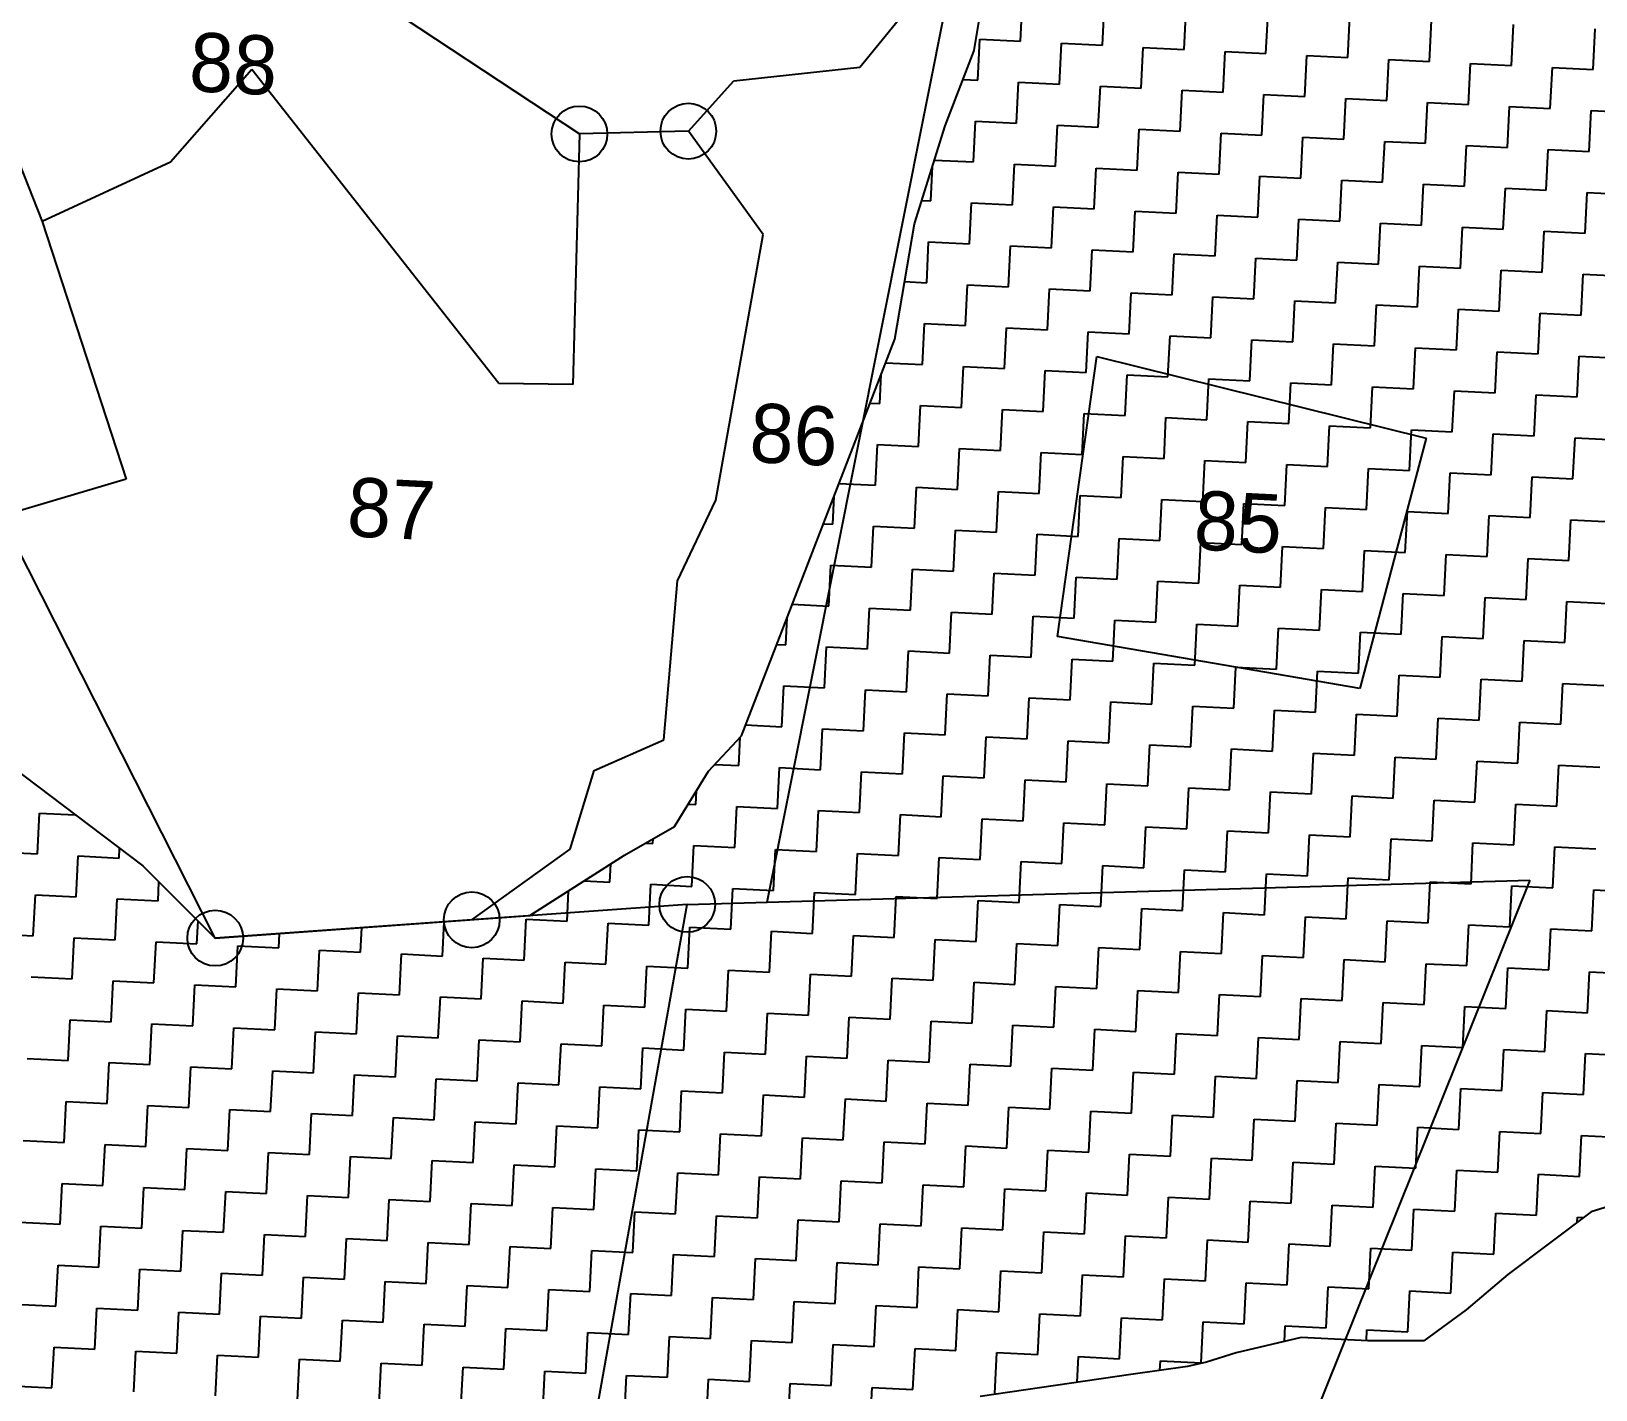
# Model space of a CAD drawing. Header units: metres. Extents: x 279097 to 281627, y 2076079 to 2079019.
# Drawn here: x 281066.6 to 281317.4, y 2078220.9 to 2078438.7 of the extents above; entities that cross this region are included whole.
import ezdxf
from ezdxf.enums import TextEntityAlignment as Align

# ---------------------------------------------------------------- set-up
doc = ezdxf.new("R2010")
doc.units = ezdxf.units.M
for name, color, linetype in [('POLY_HATCH', 12, 'Continuous'), ('POLY_PARCEL', 6, 'Continuous'), ('TEXT_PARCEL', 7, 'Continuous')]:
    doc.layers.add(name, color=color, linetype=linetype)
doc.styles.add('TEXT_MAP', font='')
doc.styles.get('TEXT_MAP').set_extended_font_data('Kruti Dev 050')

msp = doc.modelspace()

# ---------------------------------------------------------------- linework, layer by layer
for centre in [(281154.51, 2078422.2), (281171.97, 2078422.65), (281171.79, 2078298.72), (281137.25, 2078296.25), (281096.12, 2078293.32)]:
    msp.add_circle(centre, 4.47)
at = {"layer": 'POLY_HATCH'}
for p, q in [((281217.82, 2078435.57), (281222.44, 2078463.78)), ((281213.12, 2078423.5), (281217.82, 2078435.57)), ((281208.25, 2078407.8), (281213.12, 2078423.5)), ((281205.05, 2078389.29), (281208.25, 2078407.8)), ((281180.47, 2078325.72), (281205.05, 2078389.29)), ((281175.18, 2078320.06), (281180.47, 2078325.72)), ((281061.22, 2078322.46), (281084.51, 2078304.91)), ((281169.73, 2078311.22), (281175.18, 2078320.06)), ((281161.76, 2078306.61), (281169.73, 2078311.22)), ((281084.51, 2078304.91), (281096.12, 2078293.32)), ((281146.58, 2078296.92), (281161.76, 2078306.61)), ((281096.12, 2078293.32), (281146.58, 2078296.92)), ((281326.27, 2078252.4), (281316.7, 2078249.44)), ((281316.7, 2078249.44), (281303.35, 2078239.4)), ((281303.35, 2078239.4), (281296.65, 2078233.74)), ((281296.65, 2078233.74), (281289.9, 2078228.77)), ((281270.22, 2078229.31), (281259.81, 2078226.83)), ((281280.9, 2078228.78), (281270.22, 2078229.31)), ((281289.9, 2078228.77), (281280.9, 2078228.78)), ((281251.99, 2078224.65), (281242.93, 2078223.38)), ((281255.03, 2078225.35), (281251.99, 2078224.65)), ((281259.81, 2078226.83), (281255.03, 2078225.35)), ((281242.93, 2078223.38), (281218.77, 2078219.87))]:
    msp.add_line(p, q, dxfattribs=at)
at = {"layer": 'POLY_HATCH', "linetype": 'Continuous'}
for p, q in [((281225.24, 2078437.06), (281225.56, 2078443.61)), ((281238.35, 2078436.41), (281238.68, 2078442.96)), ((281251.47, 2078435.76), (281251.79, 2078442.32)), ((281264.58, 2078435.11), (281264.91, 2078441.67)), ((281277.7, 2078434.46), (281278.02, 2078441.02)), ((281290.81, 2078433.81), (281291.14, 2078440.37)), ((281303.93, 2078433.17), (281304.25, 2078439.72)), ((281317.05, 2078432.52), (281317.37, 2078439.07)), ((281218.36, 2078430.82), (281218.68, 2078437.38)), ((281218.68, 2078437.38), (281225.24, 2078437.06)), ((281231.47, 2078430.17), (281231.8, 2078436.73)), ((281231.8, 2078436.73), (281238.35, 2078436.41)), ((281244.59, 2078429.53), (281244.91, 2078436.08)), ((281244.91, 2078436.08), (281251.47, 2078435.76)), ((281257.7, 2078428.88), (281258.03, 2078435.43)), ((281258.03, 2078435.43), (281264.58, 2078435.11)), ((281270.82, 2078428.23), (281271.14, 2078434.79)), ((281271.14, 2078434.79), (281277.7, 2078434.46)), ((281283.93, 2078427.58), (281284.26, 2078434.14)), ((281284.26, 2078434.14), (281290.81, 2078433.81)), ((281297.05, 2078426.93), (281297.37, 2078433.49)), ((281297.37, 2078433.49), (281303.93, 2078433.17)), ((281310.16, 2078426.28), (281310.49, 2078432.84)), ((281310.49, 2078432.84), (281317.05, 2078432.52)), ((281216.02, 2078430.94), (281218.36, 2078430.82)), ((281224.59, 2078423.94), (281224.91, 2078430.5)), ((281224.91, 2078430.5), (281231.47, 2078430.17)), ((281237.7, 2078423.29), (281238.03, 2078429.85)), ((281238.03, 2078429.85), (281244.59, 2078429.53)), ((281250.82, 2078422.64), (281251.14, 2078429.2)), ((281251.14, 2078429.2), (281257.7, 2078428.88)), ((281263.94, 2078421.99), (281264.26, 2078428.55)), ((281264.26, 2078428.55), (281270.82, 2078428.23)), ((281277.05, 2078421.35), (281277.38, 2078427.9)), ((281277.38, 2078427.9), (281283.93, 2078427.58)), ((281290.17, 2078420.7), (281290.49, 2078427.26)), ((281290.49, 2078427.26), (281297.05, 2078426.93)), ((281303.28, 2078420.05), (281303.61, 2078426.61)), ((281303.61, 2078426.61), (281310.16, 2078426.28)), ((281316.4, 2078419.4), (281316.72, 2078425.96)), ((281316.72, 2078425.96), (281323.28, 2078425.64)), ((281217.71, 2078417.71), (281218.03, 2078424.26)), ((281218.03, 2078424.26), (281224.59, 2078423.94)), ((281230.82, 2078417.06), (281231.15, 2078423.62)), ((281231.15, 2078423.62), (281237.7, 2078423.29)), ((281243.94, 2078416.41), (281244.26, 2078422.97)), ((281244.26, 2078422.97), (281250.82, 2078422.64)), ((281257.05, 2078415.76), (281257.38, 2078422.32)), ((281257.38, 2078422.32), (281263.94, 2078421.99)), ((281270.17, 2078415.11), (281270.49, 2078421.67)), ((281270.49, 2078421.67), (281277.05, 2078421.35)), ((281283.28, 2078414.46), (281283.61, 2078421.02)), ((281283.61, 2078421.02), (281290.17, 2078420.7)), ((281296.4, 2078413.82), (281296.72, 2078420.37)), ((281296.72, 2078420.37), (281303.28, 2078420.05)), ((281211.42, 2078418.02), (281217.71, 2078417.71)), ((281309.52, 2078413.17), (281309.84, 2078419.73)), ((281309.84, 2078419.73), (281316.4, 2078419.4)), ((281210.83, 2078411.47), (281211.1, 2078416.98)), ((281223.94, 2078410.82), (281224.26, 2078417.38)), ((281224.26, 2078417.38), (281230.82, 2078417.06)), ((281237.06, 2078410.18), (281237.38, 2078416.73)), ((281237.38, 2078416.73), (281243.94, 2078416.41)), ((281250.17, 2078409.53), (281250.5, 2078416.09)), ((281250.5, 2078416.09), (281257.05, 2078415.76)), ((281263.29, 2078408.88), (281263.61, 2078415.44)), ((281263.61, 2078415.44), (281270.17, 2078415.11)), ((281276.4, 2078408.23), (281276.73, 2078414.79)), ((281276.73, 2078414.79), (281283.28, 2078414.46)), ((281289.52, 2078407.58), (281289.84, 2078414.14)), ((281289.84, 2078414.14), (281296.4, 2078413.82)), ((281302.63, 2078406.93), (281302.96, 2078413.49)), ((281302.96, 2078413.49), (281309.52, 2078413.17)), ((281315.75, 2078406.29), (281316.07, 2078412.84)), ((281316.07, 2078412.84), (281322.63, 2078412.52)), ((281209.41, 2078411.54), (281210.83, 2078411.47)), ((281217.06, 2078404.59), (281217.38, 2078411.15)), ((281217.38, 2078411.15), (281223.94, 2078410.82)), ((281230.17, 2078403.94), (281230.5, 2078410.5)), ((281230.5, 2078410.5), (281237.06, 2078410.18)), ((281243.29, 2078403.29), (281243.61, 2078409.85)), ((281243.61, 2078409.85), (281250.17, 2078409.53)), ((281256.41, 2078402.65), (281256.73, 2078409.2)), ((281256.73, 2078409.2), (281263.29, 2078408.88)), ((281269.52, 2078402), (281269.84, 2078408.56)), ((281269.84, 2078408.56), (281276.4, 2078408.23)), ((281282.64, 2078401.35), (281282.96, 2078407.91)), ((281282.96, 2078407.91), (281289.52, 2078407.58)), ((281295.75, 2078400.7), (281296.08, 2078407.26)), ((281296.08, 2078407.26), (281302.63, 2078406.93)), ((281308.87, 2078400.05), (281309.19, 2078406.61)), ((281309.19, 2078406.61), (281315.75, 2078406.29)), ((281210.18, 2078398.36), (281210.5, 2078404.92)), ((281210.5, 2078404.92), (281217.06, 2078404.59)), ((281223.29, 2078397.71), (281223.62, 2078404.27)), ((281223.62, 2078404.27), (281230.17, 2078403.94)), ((281236.41, 2078397.06), (281236.73, 2078403.62)), ((281236.73, 2078403.62), (281243.29, 2078403.29)), ((281249.52, 2078396.41), (281249.85, 2078402.97)), ((281249.85, 2078402.97), (281256.41, 2078402.65)), ((281262.64, 2078395.76), (281262.96, 2078402.32)), ((281262.96, 2078402.32), (281269.52, 2078402)), ((281275.75, 2078395.12), (281276.08, 2078401.67)), ((281276.08, 2078401.67), (281282.64, 2078401.35)), ((281288.87, 2078394.47), (281289.19, 2078401.03)), ((281289.19, 2078401.03), (281295.75, 2078400.7)), ((281301.99, 2078393.82), (281302.31, 2078400.38)), ((281302.31, 2078400.38), (281308.87, 2078400.05)), ((281206.65, 2078398.53), (281210.18, 2078398.36)), ((281216.41, 2078391.48), (281216.73, 2078398.03)), ((281216.73, 2078398.03), (281223.29, 2078397.71)), ((281315.1, 2078393.17), (281315.42, 2078399.73)), ((281315.42, 2078399.73), (281321.98, 2078399.4)), ((281229.53, 2078390.83), (281229.85, 2078397.38)), ((281229.85, 2078397.38), (281236.41, 2078397.06)), ((281242.64, 2078390.18), (281242.97, 2078396.74)), ((281242.97, 2078396.74), (281249.52, 2078396.41)), ((281255.76, 2078389.53), (281256.08, 2078396.09)), ((281256.08, 2078396.09), (281262.64, 2078395.76)), ((281268.87, 2078388.88), (281269.2, 2078395.44)), ((281269.2, 2078395.44), (281275.75, 2078395.12)), ((281281.99, 2078388.23), (281282.31, 2078394.79)), ((281282.31, 2078394.79), (281288.87, 2078394.47)), ((281295.1, 2078387.59), (281295.43, 2078394.14)), ((281295.43, 2078394.14), (281301.99, 2078393.82)), ((281308.22, 2078386.94), (281308.54, 2078393.49)), ((281308.54, 2078393.49), (281315.1, 2078393.17)), ((281209.53, 2078385.24), (281209.85, 2078391.8)), ((281209.85, 2078391.8), (281216.41, 2078391.48)), ((281222.64, 2078384.59), (281222.97, 2078391.15)), ((281222.97, 2078391.15), (281229.53, 2078390.83)), ((281235.76, 2078383.95), (281236.08, 2078390.5)), ((281236.08, 2078390.5), (281242.64, 2078390.18)), ((281248.87, 2078383.3), (281249.2, 2078389.85)), ((281249.2, 2078389.85), (281255.76, 2078389.53)), ((281261.99, 2078382.65), (281262.31, 2078389.21)), ((281262.31, 2078389.21), (281268.87, 2078388.88)), ((281275.11, 2078382), (281275.43, 2078388.56)), ((281275.43, 2078388.56), (281281.99, 2078388.23)), ((281288.22, 2078381.35), (281288.55, 2078387.91)), ((281288.55, 2078387.91), (281295.1, 2078387.59)), ((281203.6, 2078385.54), (281209.53, 2078385.24)), ((281301.34, 2078380.7), (281301.66, 2078387.26)), ((281301.66, 2078387.26), (281308.22, 2078386.94)), ((281314.45, 2078380.06), (281314.78, 2078386.61)), ((281314.78, 2078386.61), (281321.33, 2078386.29)), ((281202.65, 2078379.01), (281202.88, 2078383.66)), ((281215.76, 2078378.36), (281216.09, 2078384.92)), ((281216.09, 2078384.92), (281222.64, 2078384.59)), ((281228.88, 2078377.71), (281229.2, 2078384.27)), ((281229.2, 2078384.27), (281235.76, 2078383.95)), ((281241.99, 2078377.06), (281242.32, 2078383.62)), ((281242.32, 2078383.62), (281248.87, 2078383.3)), ((281255.11, 2078376.41), (281255.43, 2078382.97)), ((281255.43, 2078382.97), (281261.99, 2078382.65)), ((281268.22, 2078375.77), (281268.55, 2078382.32)), ((281268.55, 2078382.32), (281275.11, 2078382)), ((281281.34, 2078375.12), (281281.66, 2078381.68)), ((281281.66, 2078381.68), (281288.22, 2078381.35)), ((281294.45, 2078374.47), (281294.78, 2078381.03)), ((281294.78, 2078381.03), (281301.34, 2078380.7)), ((281307.57, 2078373.82), (281307.89, 2078380.38)), ((281307.89, 2078380.38), (281314.45, 2078380.06)), ((281201.11, 2078379.08), (281202.65, 2078379.01)), ((281208.88, 2078372.13), (281209.2, 2078378.68)), ((281209.2, 2078378.68), (281215.76, 2078378.36)), ((281222, 2078371.48), (281222.32, 2078378.04)), ((281222.32, 2078378.04), (281228.88, 2078377.71)), ((281235.11, 2078370.83), (281235.44, 2078377.39)), ((281235.44, 2078377.39), (281241.99, 2078377.06)), ((281248.23, 2078370.18), (281248.55, 2078376.74)), ((281248.55, 2078376.74), (281255.11, 2078376.41)), ((281261.34, 2078369.53), (281261.67, 2078376.09)), ((281261.67, 2078376.09), (281268.22, 2078375.77)), ((281274.46, 2078368.88), (281274.78, 2078375.44)), ((281274.78, 2078375.44), (281281.34, 2078375.12)), ((281202, 2078365.89), (281202.32, 2078372.45)), ((281202.32, 2078372.45), (281208.88, 2078372.13)), ((281287.57, 2078368.24), (281287.9, 2078374.79)), ((281287.9, 2078374.79), (281294.45, 2078374.47)), ((281300.69, 2078367.59), (281301.01, 2078374.15)), ((281301.01, 2078374.15), (281307.57, 2078373.82)), ((281313.8, 2078366.94), (281314.13, 2078373.5)), ((281314.13, 2078373.5), (281320.69, 2078373.17)), ((281215.11, 2078365.24), (281215.44, 2078371.8)), ((281215.44, 2078371.8), (281222, 2078371.48)), ((281228.23, 2078364.6), (281228.55, 2078371.15)), ((281228.55, 2078371.15), (281235.11, 2078370.83)), ((281241.34, 2078363.95), (281241.67, 2078370.51)), ((281241.67, 2078370.51), (281248.23, 2078370.18)), ((281254.46, 2078363.3), (281254.78, 2078369.86)), ((281254.78, 2078369.86), (281261.34, 2078369.53)), ((281267.58, 2078362.65), (281267.9, 2078369.21)), ((281267.9, 2078369.21), (281274.46, 2078368.88)), ((281280.69, 2078362), (281281.02, 2078368.56)), ((281281.02, 2078368.56), (281287.57, 2078368.24)), ((281293.81, 2078361.35), (281294.13, 2078367.91)), ((281294.13, 2078367.91), (281300.69, 2078367.59)), ((281196.12, 2078366.18), (281202, 2078365.89)), ((281208.23, 2078359.01), (281208.56, 2078365.57)), ((281208.56, 2078365.57), (281215.11, 2078365.24)), ((281306.92, 2078360.71), (281307.25, 2078367.26)), ((281307.25, 2078367.26), (281313.8, 2078366.94)), ((281195.12, 2078359.66), (281195.34, 2078364.16)), ((281221.35, 2078358.36), (281221.67, 2078364.92)), ((281221.67, 2078364.92), (281228.23, 2078364.6)), ((281234.46, 2078357.71), (281234.79, 2078364.27)), ((281234.79, 2078364.27), (281241.34, 2078363.95)), ((281247.58, 2078357.07), (281247.9, 2078363.62)), ((281247.9, 2078363.62), (281254.46, 2078363.3)), ((281260.69, 2078356.42), (281261.02, 2078362.98)), ((281261.02, 2078362.98), (281267.58, 2078362.65)), ((281273.81, 2078355.77), (281274.13, 2078362.33)), ((281274.13, 2078362.33), (281280.69, 2078362)), ((281286.92, 2078355.12), (281287.25, 2078361.68)), ((281287.25, 2078361.68), (281293.81, 2078361.35)), ((281300.04, 2078354.47), (281300.36, 2078361.03)), ((281300.36, 2078361.03), (281306.92, 2078360.71)), ((281313.16, 2078353.82), (281313.48, 2078360.38)), ((281313.48, 2078360.38), (281320.04, 2078360.06)), ((281193.63, 2078359.73), (281195.12, 2078359.66)), ((281201.35, 2078352.78), (281201.67, 2078359.34)), ((281201.67, 2078359.34), (281208.23, 2078359.01)), ((281214.47, 2078352.13), (281214.79, 2078358.69)), ((281214.79, 2078358.69), (281221.35, 2078358.36)), ((281227.58, 2078351.48), (281227.9, 2078358.04)), ((281227.9, 2078358.04), (281234.46, 2078357.71)), ((281240.7, 2078350.83), (281241.02, 2078357.39)), ((281241.02, 2078357.39), (281247.58, 2078357.07)), ((281253.81, 2078350.18), (281254.14, 2078356.74)), ((281254.14, 2078356.74), (281260.69, 2078356.42)), ((281266.93, 2078349.54), (281267.25, 2078356.09)), ((281267.25, 2078356.09), (281273.81, 2078355.77)), ((281280.04, 2078348.89), (281280.37, 2078355.45)), ((281280.37, 2078355.45), (281286.92, 2078355.12)), ((281194.47, 2078346.54), (281194.79, 2078353.1)), ((281194.79, 2078353.1), (281201.35, 2078352.78)), ((281207.58, 2078345.9), (281207.91, 2078352.45)), ((281207.91, 2078352.45), (281214.47, 2078352.13)), ((281293.16, 2078348.24), (281293.48, 2078354.8)), ((281293.48, 2078354.8), (281300.04, 2078354.47)), ((281306.27, 2078347.59), (281306.6, 2078354.15)), ((281306.6, 2078354.15), (281313.16, 2078353.82)), ((281220.7, 2078345.25), (281221.02, 2078351.8)), ((281221.02, 2078351.8), (281227.58, 2078351.48)), ((281233.81, 2078344.6), (281234.14, 2078351.16)), ((281234.14, 2078351.16), (281240.7, 2078350.83)), ((281246.93, 2078343.95), (281247.25, 2078350.51)), ((281247.25, 2078350.51), (281253.81, 2078350.18)), ((281260.05, 2078343.3), (281260.37, 2078349.86)), ((281260.37, 2078349.86), (281266.93, 2078349.54)), ((281273.16, 2078342.65), (281273.48, 2078349.21)), ((281273.48, 2078349.21), (281280.04, 2078348.89)), ((281286.28, 2078342.01), (281286.6, 2078348.56)), ((281286.6, 2078348.56), (281293.16, 2078348.24)), ((281299.39, 2078341.36), (281299.72, 2078347.91)), ((281299.72, 2078347.91), (281306.27, 2078347.59)), ((281188.64, 2078346.83), (281194.47, 2078346.54)), ((281200.7, 2078339.66), (281201.03, 2078346.22)), ((281201.03, 2078346.22), (281207.58, 2078345.9)), ((281213.82, 2078339.01), (281214.14, 2078345.57)), ((281214.14, 2078345.57), (281220.7, 2078345.25)), ((281226.93, 2078338.37), (281227.26, 2078344.92)), ((281227.26, 2078344.92), (281233.81, 2078344.6)), ((281312.51, 2078340.71), (281312.83, 2078347.27)), ((281312.83, 2078347.27), (281319.39, 2078346.94)), ((281187.59, 2078340.31), (281187.8, 2078344.67)), ((281240.05, 2078337.72), (281240.37, 2078344.27)), ((281240.37, 2078344.27), (281246.93, 2078343.95)), ((281253.16, 2078337.07), (281253.49, 2078343.63)), ((281253.49, 2078343.63), (281260.05, 2078343.3)), ((281266.28, 2078336.42), (281266.6, 2078342.98)), ((281266.6, 2078342.98), (281273.16, 2078342.65)), ((281186.14, 2078340.38), (281187.59, 2078340.31)), ((281193.82, 2078333.43), (281194.14, 2078339.99)), ((281194.14, 2078339.99), (281200.7, 2078339.66)), ((281279.39, 2078335.77), (281279.72, 2078342.33)), ((281279.72, 2078342.33), (281286.28, 2078342.01)), ((281292.51, 2078335.12), (281292.83, 2078341.68)), ((281292.83, 2078341.68), (281299.39, 2078341.36)), ((281305.63, 2078334.48), (281305.95, 2078341.03)), ((281305.95, 2078341.03), (281312.51, 2078340.71)), ((281206.93, 2078332.78), (281207.26, 2078339.34)), ((281207.26, 2078339.34), (281213.82, 2078339.01)), ((281220.05, 2078332.13), (281220.37, 2078338.69)), ((281220.37, 2078338.69), (281226.93, 2078338.37)), ((281233.17, 2078331.48), (281233.49, 2078338.04)), ((281233.49, 2078338.04), (281240.05, 2078337.72)), ((281246.28, 2078330.83), (281246.61, 2078337.39)), ((281246.61, 2078337.39), (281253.16, 2078337.07)), ((281259.4, 2078330.19), (281259.72, 2078336.74)), ((281259.72, 2078336.74), (281266.28, 2078336.42)), ((281272.51, 2078329.54), (281272.84, 2078336.1)), ((281272.84, 2078336.1), (281279.39, 2078335.77)), ((281285.63, 2078328.89), (281285.95, 2078335.45)), ((281285.95, 2078335.45), (281292.51, 2078335.12)), ((281186.94, 2078327.19), (281187.26, 2078333.75)), ((281187.26, 2078333.75), (281193.82, 2078333.43)), ((281200.05, 2078326.55), (281200.38, 2078333.1)), ((281200.38, 2078333.1), (281206.93, 2078332.78)), ((281213.17, 2078325.9), (281213.49, 2078332.46)), ((281213.49, 2078332.46), (281220.05, 2078332.13)), ((281298.74, 2078328.24), (281299.07, 2078334.8)), ((281299.07, 2078334.8), (281305.63, 2078334.48)), ((281311.86, 2078327.59), (281312.18, 2078334.15)), ((281312.18, 2078334.15), (281318.74, 2078333.83)), ((281226.28, 2078325.25), (281226.61, 2078331.81)), ((281226.61, 2078331.81), (281233.17, 2078331.48)), ((281239.4, 2078324.6), (281239.72, 2078331.16)), ((281239.72, 2078331.16), (281246.28, 2078330.83)), ((281252.51, 2078323.95), (281252.84, 2078330.51)), ((281252.84, 2078330.51), (281259.4, 2078330.19)), ((281265.63, 2078323.3), (281265.95, 2078329.86)), ((281265.95, 2078329.86), (281272.51, 2078329.54)), ((281181.15, 2078327.48), (281186.94, 2078327.19)), ((281278.75, 2078322.66), (281279.07, 2078329.21)), ((281279.07, 2078329.21), (281285.63, 2078328.89)), ((281291.86, 2078322.01), (281292.19, 2078328.57)), ((281292.19, 2078328.57), (281298.74, 2078328.24)), ((281304.98, 2078321.36), (281305.3, 2078327.92)), ((281305.3, 2078327.92), (281311.86, 2078327.59)), ((281180.06, 2078320.96), (281180.28, 2078325.52)), ((281193.17, 2078320.31), (281193.5, 2078326.87)), ((281193.5, 2078326.87), (281200.05, 2078326.55)), ((281206.29, 2078319.66), (281206.61, 2078326.22)), ((281206.61, 2078326.22), (281213.17, 2078325.9)), ((281219.4, 2078319.02), (281219.73, 2078325.57)), ((281219.73, 2078325.57), (281226.28, 2078325.25)), ((281232.52, 2078318.37), (281232.84, 2078324.93)), ((281232.84, 2078324.93), (281239.4, 2078324.6)), ((281245.63, 2078317.72), (281245.96, 2078324.28)), ((281245.96, 2078324.28), (281252.51, 2078323.95)), ((281258.75, 2078317.07), (281259.07, 2078323.63)), ((281259.07, 2078323.63), (281265.63, 2078323.3)), ((281271.86, 2078316.42), (281272.19, 2078322.98)), ((281272.19, 2078322.98), (281278.75, 2078322.66)), ((281284.98, 2078315.77), (281285.3, 2078322.33)), ((281285.3, 2078322.33), (281291.86, 2078322.01)), ((281176.2, 2078321.15), (281180.06, 2078320.96)), ((281186.29, 2078314.08), (281186.61, 2078320.64)), ((281186.61, 2078320.64), (281193.17, 2078320.31)), ((281199.4, 2078313.43), (281199.73, 2078319.99)), ((281199.73, 2078319.99), (281206.29, 2078319.66)), ((281298.09, 2078315.13), (281298.42, 2078321.68)), ((281298.42, 2078321.68), (281304.98, 2078321.36)), ((281311.21, 2078314.48), (281311.53, 2078321.04)), ((281311.53, 2078321.04), (281318.09, 2078320.71)), ((281212.52, 2078312.78), (281212.84, 2078319.34)), ((281212.84, 2078319.34), (281219.4, 2078319.02)), ((281225.64, 2078312.13), (281225.96, 2078318.69)), ((281225.96, 2078318.69), (281232.52, 2078318.37)), ((281238.75, 2078311.49), (281239.08, 2078318.04)), ((281239.08, 2078318.04), (281245.63, 2078317.72)), ((281251.87, 2078310.84), (281252.19, 2078317.4)), ((281252.19, 2078317.4), (281258.75, 2078317.07)), ((281171.93, 2078314.79), (281173.17, 2078314.73)), ((281173.17, 2078314.73), (281173.29, 2078316.99)), ((281264.98, 2078310.19), (281265.31, 2078316.75)), ((281265.31, 2078316.75), (281271.86, 2078316.42)), ((281278.1, 2078309.54), (281278.42, 2078316.1)), ((281278.42, 2078316.1), (281284.98, 2078315.77)), ((281291.21, 2078308.89), (281291.54, 2078315.45)), ((281291.54, 2078315.45), (281298.09, 2078315.13)), ((281304.33, 2078308.24), (281304.65, 2078314.8)), ((281304.65, 2078314.8), (281311.21, 2078314.48)), ((281067.6, 2078306.8), (281067.93, 2078313.36)), ((281067.93, 2078313.36), (281073.68, 2078313.07)), ((281179.41, 2078307.85), (281179.73, 2078314.4)), ((281179.73, 2078314.4), (281186.29, 2078314.08)), ((281192.52, 2078307.2), (281192.85, 2078313.76)), ((281192.85, 2078313.76), (281199.4, 2078313.43)), ((281205.64, 2078306.55), (281205.96, 2078313.11)), ((281205.96, 2078313.11), (281212.52, 2078312.78)), ((281218.75, 2078305.9), (281219.08, 2078312.46)), ((281219.08, 2078312.46), (281225.64, 2078312.13)), ((281231.87, 2078305.25), (281232.19, 2078311.81)), ((281232.19, 2078311.81), (281238.75, 2078311.49)), ((281244.98, 2078304.6), (281245.31, 2078311.16)), ((281245.31, 2078311.16), (281251.87, 2078310.84)), ((281258.1, 2078303.96), (281258.42, 2078310.51)), ((281258.42, 2078310.51), (281264.98, 2078310.19)), ((281271.22, 2078303.31), (281271.54, 2078309.86)), ((281271.54, 2078309.86), (281278.1, 2078309.54)), ((281080.72, 2078306.15), (281080.79, 2078307.71)), ((281165.12, 2078308.55), (281166.29, 2078308.49)), ((281166.29, 2078308.49), (281166.33, 2078309.25)), ((281172.53, 2078301.61), (281172.85, 2078308.17)), ((281172.85, 2078308.17), (281179.41, 2078307.85)), ((281185.64, 2078300.96), (281185.96, 2078307.52)), ((281185.96, 2078307.52), (281192.52, 2078307.2)), ((281284.33, 2078302.66), (281284.66, 2078309.22)), ((281284.66, 2078309.22), (281291.21, 2078308.89)), ((281297.45, 2078302.01), (281297.77, 2078308.57)), ((281297.77, 2078308.57), (281304.33, 2078308.24)), ((281310.56, 2078301.36), (281310.89, 2078307.92)), ((281310.89, 2078307.92), (281317.44, 2078307.6)), ((281061.04, 2078307.12), (281067.6, 2078306.8)), ((281073.83, 2078299.92), (281074.16, 2078306.48)), ((281074.16, 2078306.48), (281080.72, 2078306.15)), ((281159.41, 2078302.26), (281159.56, 2078305.2)), ((281198.76, 2078300.32), (281199.08, 2078306.87)), ((281199.08, 2078306.87), (281205.64, 2078306.55)), ((281211.87, 2078299.67), (281212.2, 2078306.22)), ((281212.2, 2078306.22), (281218.75, 2078305.9)), ((281224.99, 2078299.02), (281225.31, 2078305.58)), ((281225.31, 2078305.58), (281231.87, 2078305.25)), ((281238.1, 2078298.37), (281238.43, 2078304.93)), ((281238.43, 2078304.93), (281244.98, 2078304.6)), ((281086.95, 2078299.27), (281087.1, 2078302.32)), ((281155.27, 2078302.47), (281159.41, 2078302.26)), ((281251.22, 2078297.72), (281251.54, 2078304.28)), ((281251.54, 2078304.28), (281258.1, 2078303.96)), ((281264.33, 2078297.07), (281264.66, 2078303.63)), ((281264.66, 2078303.63), (281271.22, 2078303.31)), ((281277.45, 2078296.43), (281277.77, 2078302.98)), ((281277.77, 2078302.98), (281284.33, 2078302.66)), ((281290.56, 2078295.78), (281290.89, 2078302.33)), ((281290.89, 2078302.33), (281297.45, 2078302.01)), ((281066.95, 2078293.68), (281067.28, 2078300.24)), ((281067.28, 2078300.24), (281073.83, 2078299.92)), ((281152.53, 2078296.03), (281152.77, 2078300.87)), ((281165.64, 2078295.38), (281165.97, 2078301.94)), ((281165.97, 2078301.94), (281172.53, 2078301.61)), ((281178.76, 2078294.73), (281179.08, 2078301.29)), ((281179.08, 2078301.29), (281185.64, 2078300.96)), ((281191.87, 2078294.08), (281192.2, 2078300.64)), ((281192.2, 2078300.64), (281198.76, 2078300.32)), ((281204.99, 2078293.43), (281205.31, 2078299.99)), ((281205.31, 2078299.99), (281211.87, 2078299.67)), ((281303.68, 2078295.13), (281304, 2078301.69)), ((281304, 2078301.69), (281310.56, 2078301.36)), ((281316.8, 2078294.48), (281317.12, 2078301.04)), ((281317.12, 2078301.04), (281323.68, 2078300.71)), ((281080.07, 2078293.04), (281080.39, 2078299.59)), ((281080.39, 2078299.59), (281086.95, 2078299.27)), ((281218.11, 2078292.79), (281218.43, 2078299.34)), ((281218.43, 2078299.34), (281224.99, 2078299.02)), ((281231.22, 2078292.14), (281231.54, 2078298.69)), ((281231.54, 2078298.69), (281238.1, 2078298.37)), ((281244.34, 2078291.49), (281244.66, 2078298.05)), ((281244.66, 2078298.05), (281251.22, 2078297.72)), ((281257.45, 2078290.84), (281257.78, 2078297.4)), ((281257.78, 2078297.4), (281264.33, 2078297.07)), ((281093.18, 2078292.39), (281093.37, 2078296.07)), ((281119.41, 2078291.09), (281119.61, 2078295)), ((281132.53, 2078290.44), (281132.8, 2078295.94)), ((281145.65, 2078289.79), (281145.97, 2078296.35)), ((281145.97, 2078296.35), (281152.53, 2078296.03)), ((281158.76, 2078289.15), (281159.09, 2078295.7)), ((281159.09, 2078295.7), (281165.64, 2078295.38)), ((281171.88, 2078288.5), (281172.2, 2078295.05)), ((281172.2, 2078295.05), (281178.76, 2078294.73)), ((281270.57, 2078290.19), (281270.89, 2078296.75)), ((281270.89, 2078296.75), (281277.45, 2078296.43)), ((281283.68, 2078289.54), (281284.01, 2078296.1)), ((281284.01, 2078296.1), (281290.56, 2078295.78)), ((281296.8, 2078288.9), (281297.12, 2078295.45)), ((281297.12, 2078295.45), (281303.68, 2078295.13)), ((281309.91, 2078288.25), (281310.24, 2078294.8)), ((281310.24, 2078294.8), (281316.8, 2078294.48)), ((281060.4, 2078294.01), (281066.95, 2078293.68)), ((281073.19, 2078286.8), (281073.51, 2078293.36)), ((281073.51, 2078293.36), (281080.07, 2078293.04)), ((281086.3, 2078286.15), (281086.63, 2078292.71)), ((281086.63, 2078292.71), (281093.18, 2078292.39)), ((281106.3, 2078291.74), (281106.41, 2078294.06)), ((281184.99, 2078287.85), (281185.32, 2078294.41)), ((281185.32, 2078294.41), (281191.87, 2078294.08)), ((281198.11, 2078287.2), (281198.43, 2078293.76)), ((281198.43, 2078293.76), (281204.99, 2078293.43)), ((281211.22, 2078286.55), (281211.55, 2078293.11)), ((281211.55, 2078293.11), (281218.11, 2078292.79)), ((281224.34, 2078285.9), (281224.66, 2078292.46)), ((281224.66, 2078292.46), (281231.22, 2078292.14)), ((281099.42, 2078285.51), (281099.74, 2078292.06)), ((281099.74, 2078292.06), (281106.3, 2078291.74)), ((281112.53, 2078284.86), (281112.86, 2078291.41)), ((281112.86, 2078291.41), (281119.41, 2078291.09)), ((281125.65, 2078284.21), (281125.97, 2078290.77)), ((281125.97, 2078290.77), (281132.53, 2078290.44)), ((281138.76, 2078283.56), (281139.09, 2078290.12)), ((281139.09, 2078290.12), (281145.65, 2078289.79)), ((281237.45, 2078285.25), (281237.78, 2078291.81)), ((281237.78, 2078291.81), (281244.34, 2078291.49)), ((281250.57, 2078284.61), (281250.89, 2078291.16)), ((281250.89, 2078291.16), (281257.45, 2078290.84)), ((281263.69, 2078283.96), (281264.01, 2078290.52)), ((281264.01, 2078290.52), (281270.57, 2078290.19)), ((281276.8, 2078283.31), (281277.12, 2078289.87)), ((281277.12, 2078289.87), (281283.68, 2078289.54)), ((281151.88, 2078282.91), (281152.2, 2078289.47)), ((281152.2, 2078289.47), (281158.76, 2078289.15)), ((281164.99, 2078282.26), (281165.32, 2078288.82)), ((281165.32, 2078288.82), (281171.88, 2078288.5)), ((281178.11, 2078281.61), (281178.43, 2078288.17)), ((281178.43, 2078288.17), (281184.99, 2078287.85)), ((281191.23, 2078280.97), (281191.55, 2078287.52)), ((281191.55, 2078287.52), (281198.11, 2078287.2)), ((281289.92, 2078282.66), (281290.24, 2078289.22)), ((281290.24, 2078289.22), (281296.8, 2078288.9)), ((281303.03, 2078282.01), (281303.36, 2078288.57)), ((281303.36, 2078288.57), (281309.91, 2078288.25)), ((281316.15, 2078281.36), (281316.47, 2078287.92)), ((281316.47, 2078287.92), (281323.03, 2078287.6)), ((281066.63, 2078287.13), (281073.19, 2078286.8)), ((281079.42, 2078279.92), (281079.74, 2078286.48)), ((281079.74, 2078286.48), (281086.3, 2078286.15)), ((281092.54, 2078279.27), (281092.86, 2078285.83)), ((281092.86, 2078285.83), (281099.42, 2078285.51)), ((281105.65, 2078278.62), (281105.98, 2078285.18)), ((281105.98, 2078285.18), (281112.53, 2078284.86)), ((281204.34, 2078280.32), (281204.67, 2078286.88)), ((281204.67, 2078286.88), (281211.22, 2078286.55)), ((281217.46, 2078279.67), (281217.78, 2078286.23)), ((281217.78, 2078286.23), (281224.34, 2078285.9)), ((281230.57, 2078279.02), (281230.9, 2078285.58)), ((281230.9, 2078285.58), (281237.45, 2078285.25)), ((281243.69, 2078278.37), (281244.01, 2078284.93)), ((281244.01, 2078284.93), (281250.57, 2078284.61)), ((281118.77, 2078277.97), (281119.09, 2078284.53)), ((281119.09, 2078284.53), (281125.65, 2078284.21)), ((281131.88, 2078277.33), (281132.21, 2078283.88)), ((281132.21, 2078283.88), (281138.76, 2078283.56)), ((281145, 2078276.68), (281145.32, 2078283.24)), ((281145.32, 2078283.24), (281151.88, 2078282.91)), ((281158.11, 2078276.03), (281158.44, 2078282.59)), ((281158.44, 2078282.59), (281164.99, 2078282.26)), ((281256.8, 2078277.72), (281257.13, 2078284.28)), ((281257.13, 2078284.28), (281263.69, 2078283.96)), ((281269.92, 2078277.08), (281270.24, 2078283.63)), ((281270.24, 2078283.63), (281276.8, 2078283.31)), ((281283.03, 2078276.43), (281283.36, 2078282.99)), ((281283.36, 2078282.99), (281289.92, 2078282.66)), ((281296.15, 2078275.78), (281296.47, 2078282.34)), ((281296.47, 2078282.34), (281303.03, 2078282.01)), ((281072.54, 2078273.69), (281072.86, 2078280.24)), ((281072.86, 2078280.24), (281079.42, 2078279.92)), ((281171.23, 2078275.38), (281171.55, 2078281.94)), ((281171.55, 2078281.94), (281178.11, 2078281.61)), ((281184.34, 2078274.73), (281184.67, 2078281.29)), ((281184.67, 2078281.29), (281191.23, 2078280.97)), ((281197.46, 2078274.08), (281197.78, 2078280.64)), ((281197.78, 2078280.64), (281204.34, 2078280.32)), ((281210.57, 2078273.44), (281210.9, 2078279.99)), ((281210.9, 2078279.99), (281217.46, 2078279.67)), ((281309.27, 2078275.13), (281309.59, 2078281.69)), ((281309.59, 2078281.69), (281316.15, 2078281.36)), ((281085.65, 2078273.04), (281085.98, 2078279.6)), ((281085.98, 2078279.6), (281092.54, 2078279.27)), ((281098.77, 2078272.39), (281099.09, 2078278.95)), ((281099.09, 2078278.95), (281105.65, 2078278.62)), ((281111.88, 2078271.74), (281112.21, 2078278.3)), ((281112.21, 2078278.3), (281118.77, 2078277.97)), ((281125, 2078271.09), (281125.32, 2078277.65)), ((281125.32, 2078277.65), (281131.88, 2078277.33)), ((281223.69, 2078272.79), (281224.01, 2078279.35)), ((281224.01, 2078279.35), (281230.57, 2078279.02)), ((281236.81, 2078272.14), (281237.13, 2078278.7)), ((281237.13, 2078278.7), (281243.69, 2078278.37)), ((281249.92, 2078271.49), (281250.25, 2078278.05)), ((281250.25, 2078278.05), (281256.8, 2078277.72)), ((281263.04, 2078270.84), (281263.36, 2078277.4)), ((281263.36, 2078277.4), (281269.92, 2078277.08)), ((281138.12, 2078270.44), (281138.44, 2078277)), ((281138.44, 2078277), (281145, 2078276.68)), ((281151.23, 2078269.8), (281151.56, 2078276.35)), ((281151.56, 2078276.35), (281158.11, 2078276.03)), ((281164.35, 2078269.15), (281164.67, 2078275.71)), ((281164.67, 2078275.71), (281171.23, 2078275.38)), ((281177.46, 2078268.5), (281177.79, 2078275.06)), ((281177.79, 2078275.06), (281184.34, 2078274.73)), ((281276.15, 2078270.19), (281276.48, 2078276.75)), ((281276.48, 2078276.75), (281283.03, 2078276.43)), ((281289.27, 2078269.55), (281289.59, 2078276.1)), ((281289.59, 2078276.1), (281296.15, 2078275.78)), ((281302.38, 2078268.9), (281302.71, 2078275.46)), ((281302.71, 2078275.46), (281309.27, 2078275.13)), ((281315.5, 2078268.25), (281315.82, 2078274.81)), ((281315.82, 2078274.81), (281322.38, 2078274.48)), ((281065.98, 2078274.01), (281072.54, 2078273.69)), ((281078.77, 2078266.8), (281079.1, 2078273.36)), ((281079.1, 2078273.36), (281085.65, 2078273.04)), ((281091.89, 2078266.16), (281092.21, 2078272.71)), ((281092.21, 2078272.71), (281098.77, 2078272.39)), ((281190.58, 2078267.85), (281190.9, 2078274.41)), ((281190.9, 2078274.41), (281197.46, 2078274.08)), ((281203.69, 2078267.2), (281204.02, 2078273.76)), ((281204.02, 2078273.76), (281210.57, 2078273.44)), ((281216.81, 2078266.55), (281217.13, 2078273.11)), ((281217.13, 2078273.11), (281223.69, 2078272.79)), ((281229.92, 2078265.91), (281230.25, 2078272.46)), ((281230.25, 2078272.46), (281236.81, 2078272.14)), ((281105, 2078265.51), (281105.33, 2078272.07)), ((281105.33, 2078272.07), (281111.88, 2078271.74)), ((281118.12, 2078264.86), (281118.44, 2078271.42)), ((281118.44, 2078271.42), (281125, 2078271.09)), ((281131.23, 2078264.21), (281131.56, 2078270.77)), ((281131.56, 2078270.77), (281138.12, 2078270.44)), ((281144.35, 2078263.56), (281144.67, 2078270.12)), ((281144.67, 2078270.12), (281151.23, 2078269.8)), ((281243.04, 2078265.26), (281243.36, 2078271.82)), ((281243.36, 2078271.82), (281249.92, 2078271.49)), ((281256.15, 2078264.61), (281256.48, 2078271.17)), ((281256.48, 2078271.17), (281263.04, 2078270.84)), ((281269.27, 2078263.96), (281269.59, 2078270.52)), ((281269.59, 2078270.52), (281276.15, 2078270.19)), ((281282.39, 2078263.31), (281282.71, 2078269.87)), ((281282.71, 2078269.87), (281289.27, 2078269.55)), ((281071.89, 2078260.57), (281072.21, 2078267.13)), ((281072.21, 2078267.13), (281078.77, 2078266.8)), ((281157.46, 2078262.91), (281157.79, 2078269.47)), ((281157.79, 2078269.47), (281164.35, 2078269.15)), ((281170.58, 2078262.27), (281170.9, 2078268.82)), ((281170.9, 2078268.82), (281177.46, 2078268.5)), ((281183.7, 2078261.62), (281184.02, 2078268.18)), ((281184.02, 2078268.18), (281190.58, 2078267.85)), ((281196.81, 2078260.97), (281197.14, 2078267.53)), ((281197.14, 2078267.53), (281203.69, 2078267.2)), ((281295.5, 2078262.66), (281295.83, 2078269.22)), ((281295.83, 2078269.22), (281302.38, 2078268.9)), ((281308.62, 2078262.02), (281308.94, 2078268.57)), ((281308.94, 2078268.57), (281315.5, 2078268.25)), ((281085.01, 2078259.92), (281085.33, 2078266.48)), ((281085.33, 2078266.48), (281091.89, 2078266.16)), ((281098.12, 2078259.27), (281098.44, 2078265.83)), ((281098.44, 2078265.83), (281105, 2078265.51)), ((281111.24, 2078258.63), (281111.56, 2078265.18)), ((281111.56, 2078265.18), (281118.12, 2078264.86)), ((281209.93, 2078260.32), (281210.25, 2078266.88)), ((281210.25, 2078266.88), (281216.81, 2078266.55)), ((281223.04, 2078259.67), (281223.37, 2078266.23)), ((281223.37, 2078266.23), (281229.92, 2078265.91)), ((281236.16, 2078259.02), (281236.48, 2078265.58)), ((281236.48, 2078265.58), (281243.04, 2078265.26)), ((281249.27, 2078258.38), (281249.6, 2078264.93)), ((281249.6, 2078264.93), (281256.15, 2078264.61)), ((281124.35, 2078257.98), (281124.68, 2078264.54)), ((281124.68, 2078264.54), (281131.23, 2078264.21)), ((281137.47, 2078257.33), (281137.79, 2078263.89)), ((281137.79, 2078263.89), (281144.35, 2078263.56)), ((281150.58, 2078256.68), (281150.91, 2078263.24)), ((281150.91, 2078263.24), (281157.46, 2078262.91)), ((281163.7, 2078256.03), (281164.02, 2078262.59)), ((281164.02, 2078262.59), (281170.58, 2078262.27)), ((281262.39, 2078257.73), (281262.71, 2078264.28)), ((281262.71, 2078264.28), (281269.27, 2078263.96)), ((281275.5, 2078257.08), (281275.83, 2078263.64)), ((281275.83, 2078263.64), (281282.39, 2078263.31)), ((281288.62, 2078256.43), (281288.94, 2078262.99)), ((281288.94, 2078262.99), (281295.5, 2078262.66)), ((281301.73, 2078255.78), (281302.06, 2078262.34)), ((281302.06, 2078262.34), (281308.62, 2078262.02)), ((281065.33, 2078260.9), (281071.89, 2078260.57)), ((281078.12, 2078253.69), (281078.45, 2078260.25)), ((281078.45, 2078260.25), (281085.01, 2078259.92)), ((281091.24, 2078253.04), (281091.56, 2078259.6)), ((281091.56, 2078259.6), (281098.12, 2078259.27)), ((281176.81, 2078255.38), (281177.14, 2078261.94)), ((281177.14, 2078261.94), (281183.7, 2078261.62)), ((281189.93, 2078254.74), (281190.25, 2078261.29)), ((281190.25, 2078261.29), (281196.81, 2078260.97)), ((281203.04, 2078254.09), (281203.37, 2078260.64)), ((281203.37, 2078260.64), (281209.93, 2078260.32)), ((281216.16, 2078253.44), (281216.48, 2078260)), ((281216.48, 2078260), (281223.04, 2078259.67)), ((281314.85, 2078255.13), (281315.17, 2078261.69)), ((281315.17, 2078261.69), (281321.73, 2078261.37)), ((281104.35, 2078252.39), (281104.68, 2078258.95)), ((281104.68, 2078258.95), (281111.24, 2078258.63)), ((281117.47, 2078251.74), (281117.79, 2078258.3)), ((281117.79, 2078258.3), (281124.35, 2078257.98)), ((281130.59, 2078251.1), (281130.91, 2078257.65)), ((281130.91, 2078257.65), (281137.47, 2078257.33)), ((281229.28, 2078252.79), (281229.6, 2078259.35)), ((281229.6, 2078259.35), (281236.16, 2078259.02)), ((281242.39, 2078252.14), (281242.72, 2078258.7)), ((281242.72, 2078258.7), (281249.27, 2078258.38)), ((281255.51, 2078251.49), (281255.83, 2078258.05)), ((281255.83, 2078258.05), (281262.39, 2078257.73)), ((281268.62, 2078250.85), (281268.95, 2078257.4)), ((281268.95, 2078257.4), (281275.5, 2078257.08)), ((281143.7, 2078250.45), (281144.02, 2078257)), ((281144.02, 2078257), (281150.58, 2078256.68)), ((281156.82, 2078249.8), (281157.14, 2078256.36)), ((281157.14, 2078256.36), (281163.7, 2078256.03)), ((281169.93, 2078249.15), (281170.26, 2078255.71)), ((281170.26, 2078255.71), (281176.81, 2078255.38)), ((281183.05, 2078248.5), (281183.37, 2078255.06)), ((281183.37, 2078255.06), (281189.93, 2078254.74)), ((281281.74, 2078250.2), (281282.06, 2078256.75)), ((281282.06, 2078256.75), (281288.62, 2078256.43)), ((281294.85, 2078249.55), (281295.18, 2078256.11)), ((281295.18, 2078256.11), (281301.73, 2078255.78)), ((281307.97, 2078248.9), (281308.29, 2078255.46)), ((281308.29, 2078255.46), (281314.85, 2078255.13)), ((281071.24, 2078247.46), (281071.57, 2078254.01)), ((281071.57, 2078254.01), (281078.12, 2078253.69)), ((281084.36, 2078246.81), (281084.68, 2078253.36)), ((281084.68, 2078253.36), (281091.24, 2078253.04)), ((281097.47, 2078246.16), (281097.8, 2078252.72)), ((281097.8, 2078252.72), (281104.35, 2078252.39)), ((281110.59, 2078245.51), (281110.91, 2078252.07)), ((281110.91, 2078252.07), (281117.47, 2078251.74)), ((281196.16, 2078247.85), (281196.49, 2078254.41)), ((281196.49, 2078254.41), (281203.04, 2078254.09)), ((281209.28, 2078247.21), (281209.6, 2078253.76)), ((281209.6, 2078253.76), (281216.16, 2078253.44)), ((281222.39, 2078246.56), (281222.72, 2078253.11)), ((281222.72, 2078253.11), (281229.28, 2078252.79)), ((281235.51, 2078245.91), (281235.83, 2078252.47)), ((281235.83, 2078252.47), (281242.39, 2078252.14)), ((281123.7, 2078244.86), (281124.03, 2078251.42)), ((281124.03, 2078251.42), (281130.59, 2078251.1)), ((281136.82, 2078244.21), (281137.14, 2078250.77)), ((281137.14, 2078250.77), (281143.7, 2078250.45)), ((281149.93, 2078243.57), (281150.26, 2078250.12)), ((281150.26, 2078250.12), (281156.82, 2078249.8)), ((281248.62, 2078245.26), (281248.95, 2078251.82)), ((281248.95, 2078251.82), (281255.51, 2078251.49)), ((281261.74, 2078244.61), (281262.06, 2078251.17)), ((281262.06, 2078251.17), (281268.62, 2078250.85)), ((281274.86, 2078243.96), (281275.18, 2078250.52)), ((281275.18, 2078250.52), (281281.74, 2078250.2)), ((281287.97, 2078243.31), (281288.3, 2078249.87)), ((281288.3, 2078249.87), (281294.85, 2078249.55)), ((281064.68, 2078247.78), (281071.24, 2078247.46)), ((281077.47, 2078240.57), (281077.8, 2078247.13)), ((281077.8, 2078247.13), (281084.36, 2078246.81)), ((281163.05, 2078242.92), (281163.37, 2078249.47)), ((281163.37, 2078249.47), (281169.93, 2078249.15)), ((281176.17, 2078242.27), (281176.49, 2078248.83)), ((281176.49, 2078248.83), (281183.05, 2078248.5)), ((281189.28, 2078241.62), (281189.6, 2078248.18)), ((281189.6, 2078248.18), (281196.16, 2078247.85)), ((281202.4, 2078240.97), (281202.72, 2078247.53)), ((281202.72, 2078247.53), (281209.28, 2078247.21)), ((281301.09, 2078242.67), (281301.41, 2078249.22)), ((281301.41, 2078249.22), (281307.97, 2078248.9)), ((281314.49, 2078247.78), (281314.53, 2078248.58)), ((281314.53, 2078248.58), (281315.48, 2078248.53)), ((281090.59, 2078239.93), (281090.91, 2078246.48)), ((281090.91, 2078246.48), (281097.47, 2078246.16)), ((281103.71, 2078239.28), (281104.03, 2078245.83)), ((281104.03, 2078245.83), (281110.59, 2078245.51)), ((281116.82, 2078238.63), (281117.15, 2078245.19)), ((281117.15, 2078245.19), (281123.7, 2078244.86)), ((281129.94, 2078237.98), (281130.26, 2078244.54)), ((281130.26, 2078244.54), (281136.82, 2078244.21)), ((281215.51, 2078240.32), (281215.84, 2078246.88)), ((281215.84, 2078246.88), (281222.39, 2078246.56)), ((281228.63, 2078239.67), (281228.95, 2078246.23)), ((281228.95, 2078246.23), (281235.51, 2078245.91)), ((281241.74, 2078239.03), (281242.07, 2078245.58)), ((281242.07, 2078245.58), (281248.62, 2078245.26)), ((281254.86, 2078238.38), (281255.18, 2078244.94)), ((281255.18, 2078244.94), (281261.74, 2078244.61)), ((281143.05, 2078237.33), (281143.38, 2078243.89)), ((281143.38, 2078243.89), (281149.93, 2078243.57)), ((281156.17, 2078236.68), (281156.49, 2078243.24)), ((281156.49, 2078243.24), (281163.05, 2078242.92)), ((281169.28, 2078236.03), (281169.61, 2078242.59)), ((281169.61, 2078242.59), (281176.17, 2078242.27)), ((281267.97, 2078237.73), (281268.3, 2078244.29)), ((281268.3, 2078244.29), (281274.86, 2078243.96)), ((281281.09, 2078237.08), (281281.41, 2078243.64)), ((281281.41, 2078243.64), (281287.97, 2078243.31)), ((281294.2, 2078236.43), (281294.53, 2078242.99)), ((281294.53, 2078242.99), (281301.09, 2078242.67)), ((281070.59, 2078234.34), (281070.92, 2078240.9)), ((281070.92, 2078240.9), (281077.47, 2078240.57)), ((281083.71, 2078233.69), (281084.03, 2078240.25)), ((281084.03, 2078240.25), (281090.59, 2078239.93)), ((281096.82, 2078233.04), (281097.15, 2078239.6)), ((281097.15, 2078239.6), (281103.71, 2078239.28)), ((281182.4, 2078235.39), (281182.72, 2078241.94)), ((281182.72, 2078241.94), (281189.28, 2078241.62)), ((281195.51, 2078234.74), (281195.84, 2078241.3)), ((281195.84, 2078241.3), (281202.4, 2078240.97)), ((281208.63, 2078234.09), (281208.95, 2078240.65)), ((281208.95, 2078240.65), (281215.51, 2078240.32)), ((281221.75, 2078233.44), (281222.07, 2078240)), ((281222.07, 2078240), (281228.63, 2078239.67)), ((281109.94, 2078232.39), (281110.26, 2078238.95)), ((281110.26, 2078238.95), (281116.82, 2078238.63)), ((281123.05, 2078231.75), (281123.38, 2078238.3)), ((281123.38, 2078238.3), (281129.94, 2078237.98)), ((281136.17, 2078231.1), (281136.49, 2078237.66)), ((281136.49, 2078237.66), (281143.05, 2078237.33)), ((281234.86, 2078232.79), (281235.18, 2078239.35)), ((281235.18, 2078239.35), (281241.74, 2078239.03)), ((281247.98, 2078232.14), (281248.3, 2078238.7)), ((281248.3, 2078238.7), (281254.86, 2078238.38)), ((281261.09, 2078231.5), (281261.42, 2078238.05)), ((281261.42, 2078238.05), (281267.97, 2078237.73)), ((281274.21, 2078230.85), (281274.53, 2078237.41)), ((281274.53, 2078237.41), (281281.09, 2078237.08)), ((281064.04, 2078234.66), (281070.59, 2078234.34)), ((281149.29, 2078230.45), (281149.61, 2078237.01)), ((281149.61, 2078237.01), (281156.17, 2078236.68)), ((281162.4, 2078229.8), (281162.73, 2078236.36)), ((281162.73, 2078236.36), (281169.28, 2078236.03)), ((281175.52, 2078229.15), (281175.84, 2078235.71)), ((281175.84, 2078235.71), (281182.4, 2078235.39)), ((281188.63, 2078228.5), (281188.96, 2078235.06)), ((281188.96, 2078235.06), (281195.51, 2078234.74)), ((281287.32, 2078230.2), (281287.65, 2078236.76)), ((281287.65, 2078236.76), (281294.2, 2078236.43)), ((281076.83, 2078227.46), (281077.15, 2078234.02)), ((281077.15, 2078234.02), (281083.71, 2078233.69)), ((281089.94, 2078226.81), (281090.27, 2078233.37)), ((281090.27, 2078233.37), (281096.82, 2078233.04)), ((281103.06, 2078226.16), (281103.38, 2078232.72)), ((281103.38, 2078232.72), (281109.94, 2078232.39)), ((281116.17, 2078225.51), (281116.5, 2078232.07)), ((281116.5, 2078232.07), (281123.05, 2078231.75)), ((281201.75, 2078227.86), (281202.07, 2078234.41)), ((281202.07, 2078234.41), (281208.63, 2078234.09)), ((281214.86, 2078227.21), (281215.19, 2078233.77)), ((281215.19, 2078233.77), (281221.75, 2078233.44)), ((281227.98, 2078226.56), (281228.3, 2078233.12)), ((281228.3, 2078233.12), (281234.86, 2078232.79)), ((281241.09, 2078225.91), (281241.42, 2078232.47)), ((281241.42, 2078232.47), (281247.98, 2078232.14)), ((281129.29, 2078224.86), (281129.61, 2078231.42)), ((281129.61, 2078231.42), (281136.17, 2078231.1)), ((281142.4, 2078224.22), (281142.73, 2078230.77)), ((281142.73, 2078230.77), (281149.29, 2078230.45)), ((281155.52, 2078223.57), (281155.84, 2078230.13)), ((281155.84, 2078230.13), (281162.4, 2078229.8)), ((281254.21, 2078225.26), (281254.53, 2078231.82)), ((281254.53, 2078231.82), (281261.09, 2078231.5)), ((281267.53, 2078228.67), (281267.65, 2078231.17)), ((281267.65, 2078231.17), (281274.21, 2078230.85)), ((281280.68, 2078228.79), (281280.76, 2078230.52)), ((281280.76, 2078230.52), (281287.32, 2078230.2)), ((281069.94, 2078221.22), (281070.27, 2078227.78)), ((281070.27, 2078227.78), (281076.83, 2078227.46)), ((281083.06, 2078220.58), (281083.38, 2078227.13)), ((281083.38, 2078227.13), (281089.94, 2078226.81)), ((281168.63, 2078222.92), (281168.96, 2078229.48)), ((281168.96, 2078229.48), (281175.52, 2078229.15)), ((281181.75, 2078222.27), (281182.07, 2078228.83)), ((281182.07, 2078228.83), (281188.63, 2078228.5)), ((281194.87, 2078221.62), (281195.19, 2078228.18)), ((281195.19, 2078228.18), (281201.75, 2078227.86)), ((281207.98, 2078220.97), (281208.31, 2078227.53)), ((281208.31, 2078227.53), (281214.86, 2078227.21)), ((281096.18, 2078219.93), (281096.5, 2078226.49)), ((281096.5, 2078226.49), (281103.06, 2078226.16)), ((281109.29, 2078219.28), (281109.62, 2078225.84)), ((281109.62, 2078225.84), (281116.17, 2078225.51)), ((281122.41, 2078218.63), (281122.73, 2078225.19)), ((281122.73, 2078225.19), (281129.29, 2078224.86)), ((281135.52, 2078217.98), (281135.85, 2078224.54)), ((281135.85, 2078224.54), (281142.4, 2078224.22)), ((281221.1, 2078220.33), (281221.42, 2078226.88)), ((281221.42, 2078226.88), (281227.98, 2078226.56)), ((281234.33, 2078222.13), (281234.54, 2078226.24)), ((281234.54, 2078226.24), (281241.09, 2078225.91)), ((281247.57, 2078224.03), (281247.65, 2078225.59)), ((281247.65, 2078225.59), (281254.21, 2078225.26)), ((281148.64, 2078217.33), (281148.96, 2078223.89)), ((281148.96, 2078223.89), (281155.52, 2078223.57)), ((281161.75, 2078216.69), (281162.08, 2078223.24)), ((281162.08, 2078223.24), (281168.63, 2078222.92)), ((281174.87, 2078216.04), (281175.19, 2078222.6)), ((281175.19, 2078222.6), (281181.75, 2078222.27)), ((281063.39, 2078221.55), (281069.94, 2078221.22)), ((281187.98, 2078215.39), (281188.31, 2078221.95)), ((281188.31, 2078221.95), (281194.87, 2078221.62)), ((281201.1, 2078214.74), (281201.42, 2078221.3)), ((281201.42, 2078221.3), (281207.98, 2078220.97))]:
    msp.add_line(p, q, dxfattribs=at)
at = {"layer": 'POLY_PARCEL'}
for p, q in [((281044.39, 2078468.75), (281068.36, 2078408.19)), ((281096.98, 2078460.21), (281154.51, 2078422.2)), ((281184.63, 2078299.08), (281215.11, 2078452.05)), ((281199.49, 2078432.93), (281215.11, 2078452.05)), ((281179.27, 2078430.73), (281199.49, 2078432.93)), ((281102.01, 2078432.56), (281088.94, 2078417.67)), ((281141.57, 2078382.19), (281102.01, 2078432.56)), ((281171.97, 2078422.65), (281179.27, 2078430.73)), ((281171.97, 2078422.65), (281154.51, 2078422.2)), ((281183.94, 2078406.08), (281171.97, 2078422.65)), ((281154.51, 2078422.2), (281153.44, 2078382.06)), ((281088.94, 2078417.67), (281068.36, 2078408.19)), ((281068.36, 2078408.19), (281081.86, 2078366.87)), ((281176.36, 2078363.52), (281183.94, 2078406.08)), ((281231.13, 2078341.64), (281237.46, 2078386.54)), ((281237.46, 2078386.54), (281290.28, 2078373.43)), ((281153.44, 2078382.06), (281141.57, 2078382.19)), ((281290.28, 2078373.43), (281279.62, 2078333.3)), ((281081.86, 2078366.87), (281061.85, 2078360.96)), ((281170.23, 2078350.57), (281176.36, 2078363.52)), ((281096.12, 2078293.32), (281061.85, 2078360.96)), ((281168.06, 2078325.1), (281170.23, 2078350.57)), ((281279.62, 2078333.3), (281231.13, 2078341.64)), ((281156.85, 2078320.18), (281168.06, 2078325.1)), ((281153.03, 2078307.58), (281156.85, 2078320.18)), ((281137.25, 2078296.25), (281153.03, 2078307.58)), ((281184.63, 2078299.08), (281306.87, 2078302.58)), ((281306.87, 2078302.58), (281262.05, 2078191.06)), ((281171.79, 2078298.72), (281137.25, 2078296.25)), ((281140.29, 2078122.82), (281171.79, 2078298.72)), ((281171.79, 2078298.72), (281184.63, 2078299.08)), ((281137.25, 2078296.25), (281096.12, 2078293.32))]:
    msp.add_line(p, q, dxfattribs=at)

# ---------------------------------------------------------------- texts
at = {"layer": 'TEXT_PARCEL', "style": 'TEXT_MAP'}
for s, p in [('88', (281099.05, 2078433.47)), ('86', (281188.89, 2078374.03)), ('87', (281124.36, 2078362.13)), ('85', (281260.13, 2078360.01))]:
    msp.add_text(s, height=9.455, rotation=357.1698, dxfattribs=at).set_placement(p, align=Align.MIDDLE)

doc.saveas('drawing.dxf')
